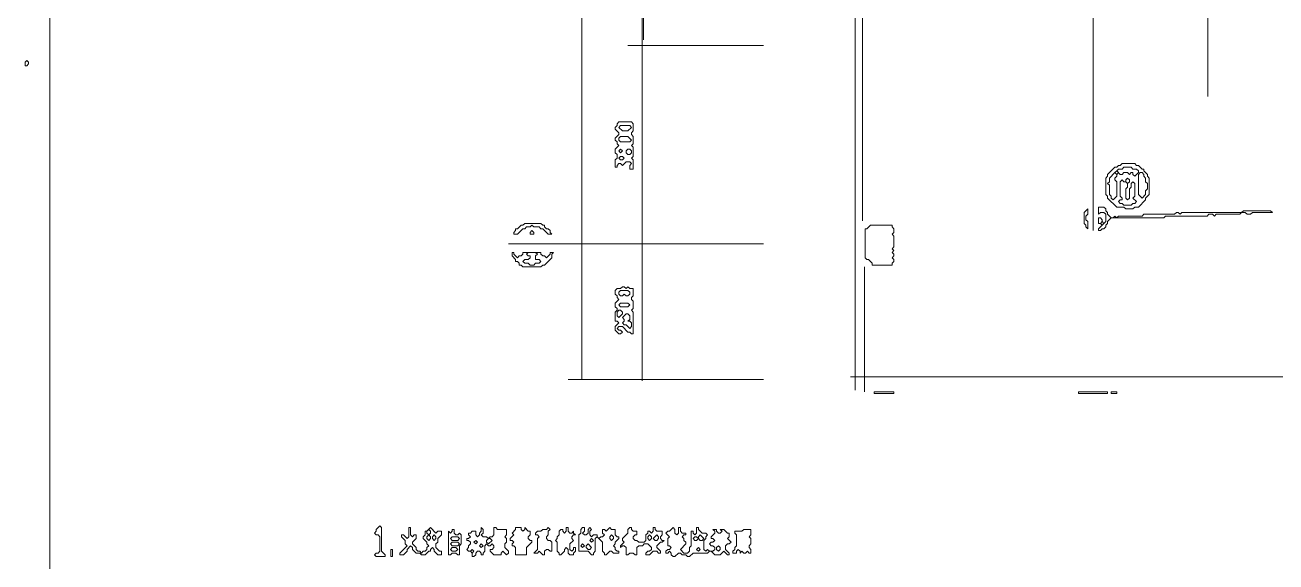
# Model space of a CAD drawing. Extents: x 12 to 2459, y 13 to 1740.
# Drawn here: x 12 to 703, y 463 to 760 of the extents above; entities that cross this region are included whole.
import ezdxf

# ---------------------------------------------------------------- set-up
doc = ezdxf.new("R2010")
doc.units = 0
doc.layers.add('TRACE_STRAIGHT', color=5, linetype='Continuous', lineweight=0)
doc.layers.add('TRACE_TEXT_SYMBOL', color=6, linetype='Continuous', lineweight=0)

msp = doc.modelspace()

# ---------------------------------------------------------------- linework, layer by layer
at = {"layer": 'TRACE_STRAIGHT', "color": 5}
for p, q in [((25.79, 1614), (25.79, 45)), ((319.62, 1318), (319.62, 563.72)), ((352.81, 1318), (352.81, 563)), ((470.51, 1098.88), (470.51, 558)), ((602, 1016), (602, 646)), ((353.6, 856.75), (353.6, 751.37)), ((474.6, 852), (474.6, 651.37)), ((665.31, 808.53), (665.31, 720.13)), ((345, 748.25), (420, 748.25)), ((279, 638.73), (420, 638.73)), ((475.73, 626), (475.73, 557)), ((312, 563.72), (420, 563.72)), ((468, 565.35), (1013, 565.35))]:
    msp.add_line(p, q, dxfattribs=at)
at = {"layer": 'TRACE_TEXT_SYMBOL', "color": 6}
for points in [[(13, 740), (12, 739), (12, 737), (13, 737), (14, 738), (14, 739)], [(340, 706), (339, 705), (339, 704), (338, 703), (338, 702), (340, 700), (340, 699), (338, 697), (338, 696), (339, 695), (339, 694), (340, 693), (338, 691), (338, 689), (339, 688), (339, 686), (338, 685), (338, 681), (339, 681), (339, 682), (340, 683), (341, 683), (342, 682), (344, 684), (346, 684), (347, 683), (346, 682), (346, 680), (348, 680), (348, 685), (347, 686), (348, 687), (348, 692), (347, 693), (348, 694), (348, 698), (347, 699), (347, 700), (348, 701), (348, 705), (347, 706)], [(340, 703), (341, 704), (346, 704), (347, 703), (345, 701), (342, 701)], [(340, 697), (341, 698), (345, 698), (347, 696), (346, 695), (341, 695), (340, 696)], [(340, 690), (341, 691), (342, 690), (341, 689)], [(344, 690), (345, 691), (346, 691), (347, 690), (347, 689), (346, 688), (345, 688), (344, 689)], [(340, 686), (341, 687), (342, 687), (343, 686), (342, 685), (341, 685)], [(618, 683), (617, 682), (616, 682), (615, 681), (614, 681), (610, 677), (610, 676), (609, 675), (609, 666), (610, 665), (610, 664), (615, 659), (619, 659), (620, 658), (624, 658), (625, 659), (627, 659), (631, 663), (631, 664), (633, 666), (633, 675), (632, 676), (632, 677), (630, 679), (630, 680), (629, 680), (627, 682), (626, 682), (625, 683)], [(614, 678), (615, 677), (615, 676), (614, 675), (614, 674), (615, 673), (615, 665), (613, 663), (612, 664), (612, 665), (611, 666), (611, 671), (610, 672), (611, 673), (611, 675)], [(614, 678), (615, 679), (616, 678), (615, 677)], [(618, 680), (619, 681), (623, 681), (624, 680), (626, 680), (627, 679), (627, 678), (625, 676), (624, 677), (624, 678), (623, 678), (622, 677), (621, 678), (619, 678), (618, 677), (617, 677), (615, 679), (616, 680)], [(627, 677), (628, 678), (629, 678), (630, 677), (630, 676), (631, 675), (631, 673), (632, 672), (632, 669), (631, 668), (631, 666), (629, 664), (627, 666)], [(617, 673), (618, 674), (619, 673), (620, 673), (621, 672), (621, 670), (620, 669), (620, 664), (621, 663), (622, 664), (622, 669), (623, 670), (623, 672), (624, 673), (625, 672), (625, 665), (624, 664), (626, 662), (625, 661), (624, 661), (623, 660), (619, 660), (618, 661), (617, 661), (616, 662), (617, 663), (618, 663), (618, 664), (617, 665)], [(620, 674), (621, 675), (622, 674), (622, 673), (621, 672), (620, 673)], [(599, 658), (597, 656), (597, 650), (598, 649), (598, 648), (599, 647), (599, 651), (598, 652), (598, 654), (599, 655)], [(605, 659), (605, 655), (606, 656), (608, 656), (609, 655), (609, 651), (608, 650), (607, 651), (607, 652), (606, 653), (605, 653), (605, 650), (606, 650), (607, 649), (605, 647), (605, 646), (606, 646), (607, 647), (608, 647), (609, 648), (609, 649), (610, 650), (610, 651), (612, 653), (641, 653), (642, 654), (665, 654), (666, 655), (668, 655), (669, 654), (670, 655), (683, 655), (684, 656), (686, 656), (687, 655), (689, 655), (690, 656), (701, 656), (700, 657), (685, 657), (684, 656), (651, 656), (650, 655), (649, 656), (648, 656), (647, 655), (630, 655), (629, 654), (616, 654), (615, 653), (614, 654), (613, 653), (612, 653), (610, 655), (610, 656), (609, 657), (609, 658), (608, 659)], [(288, 650), (287, 649), (286, 649), (284, 647), (283, 647), (283, 646), (282, 645), (282, 644), (284, 644), (287, 647), (288, 647), (289, 648), (291, 648), (292, 649), (293, 648), (296, 648), (297, 647), (298, 647), (301, 644), (303, 644), (302, 645), (302, 646), (301, 647), (300, 647), (299, 648), (299, 649), (298, 649), (297, 650)], [(606, 650), (607, 651), (608, 650), (607, 649)], [(292, 646), (291, 645), (291, 644), (293, 644), (293, 645)], [(479, 649), (477, 647), (476, 647), (476, 631), (477, 630), (478, 630), (480, 628), (480, 627), (491, 627), (491, 628), (492, 629), (492, 630), (491, 631), (492, 632), (492, 633), (491, 634), (492, 635), (491, 636), (492, 637), (492, 643), (491, 644), (492, 645), (492, 647), (491, 648), (491, 649)], [(281, 634), (281, 632), (283, 630), (283, 629), (284, 629), (285, 628), (285, 627), (286, 627), (287, 626), (297, 626), (298, 627), (299, 627), (303, 631), (303, 633), (304, 634), (302, 634), (302, 633), (300, 631), (299, 632), (298, 632), (297, 633), (297, 634), (287, 634), (287, 633), (286, 632), (285, 632), (284, 631), (282, 633), (282, 634)], [(289, 633), (290, 634), (294, 634), (295, 633), (294, 632), (294, 630), (296, 630), (297, 629), (296, 628), (294, 628), (293, 627), (291, 627), (290, 628), (288, 628), (287, 629), (288, 630), (290, 630), (291, 631), (291, 632), (290, 632)], [(342, 615), (341, 614), (339, 614), (338, 613), (338, 611), (339, 610), (339, 609), (340, 608), (338, 606), (338, 604), (339, 603), (339, 602), (338, 601), (338, 596), (339, 596), (340, 595), (338, 593), (338, 591), (340, 589), (341, 589), (342, 590), (341, 591), (340, 591), (339, 592), (340, 593), (342, 593), (345, 590), (346, 590), (347, 589), (348, 589), (348, 601), (347, 602), (348, 603), (348, 607), (347, 608), (347, 609), (348, 610), (348, 614), (346, 614), (345, 615), (344, 614), (343, 615)], [(340, 612), (341, 613), (345, 613), (346, 612), (346, 611), (345, 610), (344, 610), (343, 611), (342, 610), (341, 610), (340, 611)], [(339, 601), (340, 602), (341, 602), (342, 601), (342, 600), (340, 598), (339, 599)], [(340, 605), (341, 606), (345, 606), (346, 605), (345, 604), (341, 604)], [(344, 600), (345, 600), (346, 599), (346, 597), (345, 596), (346, 596), (347, 595), (347, 593), (346, 592), (344, 594), (343, 594), (342, 595), (343, 596), (343, 597), (342, 598)], [(481, 557), (492, 557), (492, 556), (481, 556)], [(594, 557), (610, 557), (610, 556), (594, 556)], [(612, 557), (615, 557), (615, 556), (612, 556)], [(208, 483), (206, 481), (206, 480), (205, 479), (206, 478), (207, 478), (208, 477), (208, 469), (207, 468), (206, 468), (205, 467), (206, 466), (211, 466), (211, 467), (209, 469), (209, 482)], [(234, 480), (235, 481), (236, 480), (236, 479), (235, 478), (234, 479)], [(234, 477), (235, 478), (236, 477), (236, 476), (235, 475), (234, 476)], [(237, 477), (238, 478), (239, 477), (239, 476), (238, 475), (237, 476)], [(248, 481), (248, 480), (247, 479), (246, 480), (246, 467), (247, 467), (248, 468), (250, 468), (251, 467), (252, 467), (252, 472), (253, 473), (253, 478), (252, 479), (251, 478), (250, 478), (249, 479), (249, 481)], [(247, 476), (248, 477), (251, 477), (252, 476), (251, 475), (248, 475)], [(283, 482), (283, 481), (281, 479), (282, 478), (280, 476), (280, 475), (281, 475), (282, 474), (281, 473), (281, 472), (282, 472), (283, 471), (283, 467), (289, 467), (289, 471), (292, 474), (292, 475), (291, 475), (290, 476), (290, 477), (291, 478), (291, 480), (290, 480), (288, 482), (288, 481), (287, 480), (286, 481), (286, 482)], [(301, 482), (300, 481), (298, 481), (297, 480), (295, 480), (294, 479), (294, 478), (295, 478), (296, 477), (295, 476), (295, 470), (293, 468), (295, 468), (296, 469), (298, 467), (299, 467), (299, 469), (300, 470), (301, 470), (302, 469), (303, 469), (303, 474), (302, 475), (301, 475), (300, 476), (300, 477), (301, 478), (301, 480), (302, 481)], [(311, 482), (311, 480), (310, 479), (309, 480), (309, 481), (308, 481), (307, 480), (307, 478), (306, 477), (306, 476), (305, 475), (306, 474), (306, 469), (307, 468), (307, 467), (308, 467), (310, 469), (310, 470), (311, 471), (312, 470), (312, 468), (313, 467), (315, 467), (315, 468), (316, 469), (316, 471), (315, 471), (315, 470), (314, 469), (313, 470), (313, 473), (315, 475), (314, 476), (314, 477), (315, 478), (316, 478), (315, 479), (315, 480), (314, 479), (313, 479), (312, 480), (312, 482)], [(320, 482), (319, 481), (319, 479), (318, 478), (318, 469), (323, 469), (325, 467), (326, 467), (326, 468), (327, 469), (327, 476), (328, 477), (331, 474), (331, 469), (332, 468), (332, 467), (333, 467), (335, 469), (336, 469), (337, 468), (340, 468), (340, 469), (339, 469), (338, 470), (338, 471), (337, 472), (338, 473), (338, 474), (340, 476), (340, 477), (339, 477), (338, 478), (338, 481), (336, 481), (335, 482), (333, 480), (332, 481), (331, 481), (331, 479), (332, 478), (331, 477), (330, 477), (329, 476), (328, 477), (328, 478), (326, 478), (325, 477), (324, 478), (324, 480), (325, 481), (324, 482), (323, 481), (323, 479), (322, 478), (321, 478), (320, 479), (321, 480), (321, 482)], [(335, 477), (336, 478), (337, 477), (337, 476), (336, 475), (335, 476)], [(356, 477), (357, 478), (358, 477), (358, 476), (357, 475), (356, 476)], [(361, 478), (362, 477), (362, 476), (361, 475), (360, 475), (359, 476)], [(381, 476), (382, 477), (383, 477), (384, 476), (383, 475), (382, 475)], [(384, 477), (385, 478), (387, 476), (386, 475), (385, 475), (384, 476)], [(409, 481), (408, 480), (404, 480), (404, 479), (405, 478), (405, 472), (404, 471), (404, 470), (403, 469), (403, 468), (405, 468), (405, 469), (406, 470), (407, 469), (407, 468), (408, 469), (409, 468), (410, 468), (411, 469), (412, 468), (413, 468), (413, 470), (412, 471), (412, 472), (413, 473), (413, 476), (412, 477), (413, 478), (413, 481)], [(214, 470), (214, 466), (215, 466), (215, 470)], [(247, 473), (248, 474), (251, 474), (252, 473), (251, 472), (248, 472)], [(247, 470), (248, 471), (250, 471), (251, 470), (250, 469), (248, 469)], [(258, 469), (259, 470), (260, 469), (259, 468)], [(260, 474), (261, 475), (262, 474), (261, 473)], [(263, 472), (264, 473), (265, 472), (264, 471)], [(267, 475), (268, 476), (269, 476), (270, 475), (268, 473), (267, 474)], [(319, 472), (320, 473), (321, 472), (320, 471)], [(322, 472), (323, 473), (325, 471), (324, 470), (323, 470), (322, 471)], [(324, 475), (325, 476), (326, 475), (325, 474)], [(383, 470), (384, 471), (385, 470), (384, 469)], [(394, 471), (395, 472), (396, 471), (396, 470), (395, 469), (394, 470)]]:
    msp.add_lwpolyline(points, close=True, dxfattribs=at)
for points in [[(224, 482), (224, 477), (223, 476), (221, 478), (220, 478), (220, 477), (222, 475), (222, 473), (223, 472), (219, 468), (219, 467), (221, 467), (223, 469), (223, 470), (225, 472), (226, 471), (226, 470), (228, 468), (230, 468), (231, 467), (233, 467), (235, 469), (236, 469), (236, 470), (237, 471), (238, 470), (238, 469), (240, 467), (242, 467), (242, 469), (241, 469), (239, 471), (239, 473), (240, 474), (240, 476), (242, 478), (242, 480), (240, 480), (239, 479), (236, 482), (234, 480), (233, 480), (233, 478), (232, 477), (232, 476), (234, 474), (234, 473), (235, 472), (234, 471), (234, 470), (233, 469), (232, 469), (231, 468), (230, 469), (229, 469), (228, 470), (228, 471), (226, 473), (226, 474), (228, 476), (228, 478), (227, 478), (226, 477), (225, 478)], [(225, 478), (225, 482), (224, 482)], [(264, 482), (264, 480), (263, 479), (263, 478), (262, 477), (261, 478), (261, 480), (259, 480), (258, 479), (257, 479), (257, 478), (258, 477), (257, 476), (256, 476), (256, 475), (257, 475), (258, 474), (258, 473), (257, 472), (257, 471), (256, 470), (257, 469), (258, 469), (259, 468), (259, 466), (260, 466), (261, 467), (261, 468), (262, 469), (263, 469), (264, 468), (264, 467), (265, 467), (265, 468), (266, 469), (266, 472), (267, 473), (268, 472), (269, 472), (270, 473), (271, 472), (271, 471), (270, 470), (269, 470), (269, 469), (271, 467), (275, 467), (275, 468), (276, 469), (278, 467), (279, 468), (279, 469), (277, 471), (277, 473), (278, 474), (278, 476), (277, 477), (278, 478), (278, 481), (273, 481), (272, 482), (271, 482), (271, 478), (270, 477)], [(270, 477), (269, 477), (268, 476), (267, 477), (265, 477), (264, 478), (265, 479), (265, 481), (264, 482)], [(346, 482), (345, 481), (345, 479), (342, 476), (342, 475), (343, 474), (341, 472), (341, 471), (342, 472), (343, 472), (344, 471), (344, 467), (345, 467), (346, 468), (348, 468), (349, 467), (350, 467), (350, 471), (351, 472), (353, 472), (354, 473), (356, 473), (358, 471), (358, 470), (357, 469), (356, 469), (355, 468), (355, 467), (357, 467), (359, 469), (361, 469), (362, 468), (363, 468), (363, 469), (361, 471), (361, 472), (363, 474), (364, 474), (365, 475), (364, 475), (363, 476), (363, 477), (364, 478), (364, 480), (361, 480), (360, 481), (360, 482), (359, 482), (359, 480), (358, 479), (357, 480), (356, 480), (356, 479), (355, 478), (355, 475), (354, 474), (351, 474), (350, 475), (349, 475), (348, 476), (348, 477), (349, 478), (350, 478), (350, 480)], [(350, 480), (348, 480), (347, 481), (347, 482), (346, 482)], [(370, 482), (368, 480), (367, 480), (366, 479), (368, 477), (367, 476), (367, 472), (368, 472), (369, 471), (368, 470), (367, 470), (366, 469), (366, 468), (367, 468), (368, 469), (369, 468), (369, 467), (370, 466), (371, 466), (373, 468), (374, 468), (375, 467), (377, 467), (378, 466), (379, 466), (381, 468), (389, 468), (390, 469), (391, 469), (393, 467), (396, 467), (398, 469), (400, 467), (401, 467), (401, 468), (399, 470), (399, 472), (400, 473), (401, 473), (402, 474), (400, 476), (401, 477), (401, 479), (400, 479), (398, 481), (396, 481), (397, 480), (396, 479), (395, 479), (394, 480), (394, 481), (392, 481), (393, 480), (393, 479), (391, 477), (391, 476), (392, 476), (393, 475), (392, 474), (391, 474), (390, 473), (391, 472), (392, 472), (393, 471)], [(393, 471), (393, 470), (392, 469), (390, 469), (389, 470), (388, 469), (387, 470), (387, 475), (388, 476), (388, 477), (389, 478), (388, 479), (386, 479), (384, 481), (384, 482), (383, 482), (383, 479), (382, 478), (381, 479), (381, 480), (380, 480), (380, 472), (379, 471), (379, 469), (378, 468), (376, 468), (374, 470), (377, 473), (377, 474), (376, 475), (376, 476), (375, 477), (376, 478), (377, 478), (377, 479), (375, 479), (374, 480), (374, 482), (373, 482), (373, 479), (372, 478), (371, 479), (371, 481), (370, 482)]]:
    msp.add_lwpolyline(points, dxfattribs=at)

doc.saveas('drawing.dxf')
